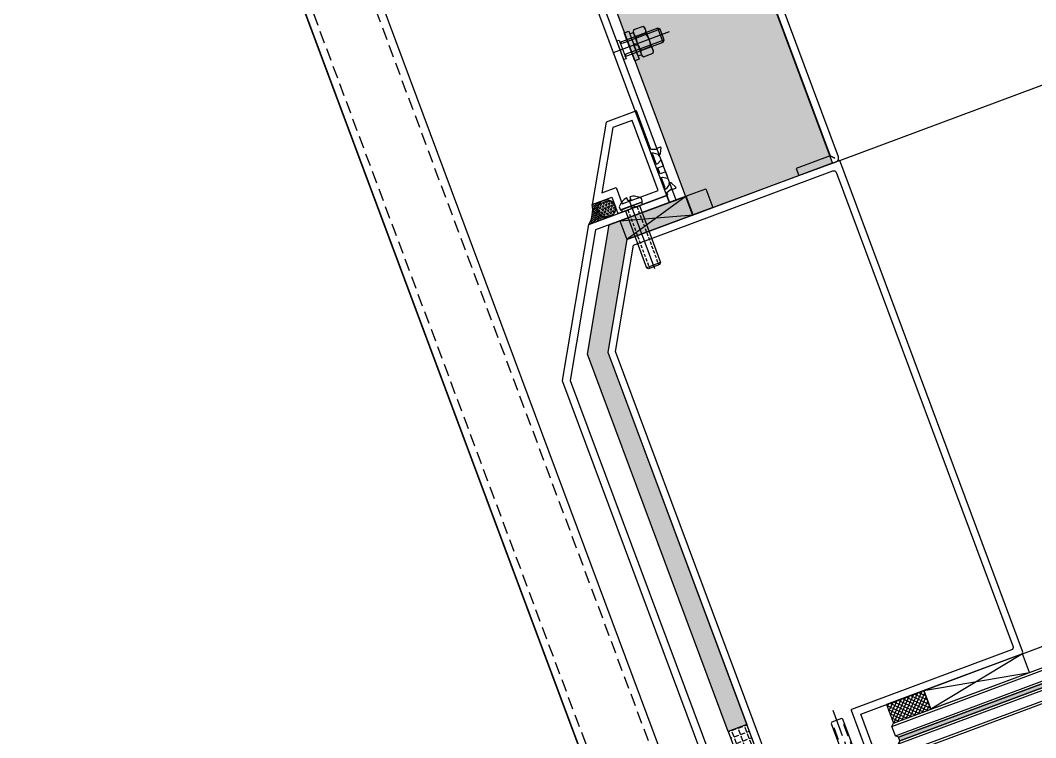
# Model space of a CAD drawing. Extents: x 12199666 to 24617114, y 1197707 to 2548648.
# Drawn here: x 12310641.5 to 12311048.4, y 1247132.4 to 1247420.1 of the extents above; entities that cross this region are included whole.
import ezdxf

# ---------------------------------------------------------------- set-up
doc = ezdxf.new("R2010")
doc.units = 0
doc.header["$LTSCALE"] = 10
doc.header["$MEASUREMENT"] = 0
for name, pattern in [('TX-PLAN-T1-F11$0$CENTER', [2, 1.25, -0.25, 0.25, -0.25]), ('TX-PLAN-T1-F11$0$CENTER-PISA', [11, 6, -2, 1, -2]), ('TX-PLAN-T1-F11$0$CENTER2', [1.125, 0.75, -0.125, 0.125, -0.125]), ('TX-PLAN-T1-F11$0$DASHED', [0.75, 0.5, -0.25]), ('TX-PLAN-T1-F11$0$HIDDEN', [0.375, 0.25, -0.125]), ('TX-PLAN-T1-F11$0$HIDDEN-PISA', [4.5, 2.5, -2])]:
    doc.linetypes.add(name, pattern=pattern)
doc.layers.add('TX-PLAN-T1-F11$0$_EDO-ALUMINIUM-SECTION', color=90, linetype='Continuous', lineweight=30)
doc.layers.add('TX-PLAN-T1-F11$0$幕墙线', color=114, linetype='Continuous', lineweight=30)
for name, color, linetype in [('TX-PLAN-T1-F11$0$AXIS', 3, 'Continuous'), ('TX-PLAN-T1-F11$0$F-Alum', 4, 'Continuous'), ('TX-PLAN-T1-F11$0$F-Bolt', 32, 'Continuous'), ('TX-PLAN-T1-F11$0$F-dashed line', 8, 'TX-PLAN-T1-F11$0$DASHED'), ('TX-PLAN-T1-F11$0$F-Glass', 5, 'Continuous'), ('TX-PLAN-T1-F11$0$F-Glazing', 8, 'Continuous'), ('TX-PLAN-T1-F11$0$F-Misc', 1, 'Continuous'), ('TX-PLAN-T1-F11$0$F-seslants', 8, 'Continuous'), ('TX-PLAN-T1-F11$0$F_MISC', 8, 'Continuous'), ('TX-PLAN-T1-F11$0$Hatch', 8, 'Continuous'), ('TX-PLAN-T1-F11$0$INSUL', 173, 'Continuous'), ('TX-PLAN-T1-F11$0$TC', 4, 'Continuous'), ('TX-PLAN-T1-F11$0$中心线', 1, 'TX-PLAN-T1-F11$0$CENTER2'), ('TX-PLAN-T1-F11$0$虚线', 8, 'TX-PLAN-T1-F11$0$HIDDEN'), ('TX-PLAN-T1-F11$0$螺栓钉类', 241, 'Continuous')]:
    doc.layers.add(name, color=color, linetype=linetype)
pattern_1 = [(30.016, (7246.2216, 83575.3152), (-1.37566501, 2.381185795), [2, -0.75]), (120.016, (7246.2216, 83575.3152), (-2.381185795, -1.37566501), [2, -0.75])]

# ---------------------------------------------------------------- blocks, each defined once
blk = doc.blocks.new('*U163')
at = {"linetype": 'Continuous'}
blk.add_hatch(color=4, dxfattribs=at).paths.add_polyline_path([(-14.04, 1), (-14.04, 715.15), (-15.56, 715.15), (-15.56, 1)])
at = {"color": 4, "linetype": 'Continuous'}
blk.add_lwpolyline([(-14.04, 1), (-14.04, 715.15), (-15.56, 715.15), (-15.56, 1)], close=True, dxfattribs=at)
at = {"layer": 'TX-PLAN-T1-F11$0$F-Glass'}
for points in [[(-21.56, 715.15), (-21.56, 1), (-20.56, 0), (-16.56, 0), (-15.56, 1), (-15.56, 715.15)], [(-14.04, 715.15), (-14.04, 1), (-13.04, 0), (-9.04, 0), (-8.04, 1), (-8.04, 715.15)]]:
    blk.add_lwpolyline(points, dxfattribs=at)
at = {"layer": 'TX-PLAN-T1-F11$0$TC', "color": 9, "linetype": 'Continuous'}
for p, q in [((-20.56, 0), (-20.56, 715.15)), ((-16.56, 0), (-16.56, 715.15)), ((-13.04, 0), (-13.04, 715.15)), ((-9.04, 0), (-9.04, 715.15))]:
    blk.add_line(p, q, dxfattribs=at)
blk = doc.blocks.new('*U162')
at = {"layer": 'TX-PLAN-T1-F11$0$F-Misc'}
blk.add_lwpolyline([(0, -8), (0, 0), (-42.21, 0), (-42.21, -8)], close=True, dxfattribs=at)
for points in [[(0, -8), (-42.21, 0)], [(-42.21, -8), (0, 0)]]:
    blk.add_lwpolyline(points, dxfattribs=at)
blk = doc.blocks.new('TX-PLAN-T1-F11$0$qertqtwet')
at = {"layer": 'TX-PLAN-T1-F11$0$F-Glazing'}
h = blk.add_hatch(dxfattribs=at)
h.set_pattern_fill('ANSI37', color=256, angle=270, style=0)
h.set_pattern_definition([(315, (-29614.423, -25731.6915), (1.122532, 1.122532), []), (45, (-29614.423, -25731.6915), (-1.122532, 1.122532), [])])
h.paths.add_polyline_path([(-29820.58, -22812.53), (-29818.81, -22812.53), (-29818.81, -22810.33, 0.323429), (-29824.23, -22816.97), (-29822.21, -22816.97, -0.118516), (-29821.24, -22812.93, -0.281861)])
h.paths.add_polyline_path([(-29822.21, -22816.97), (-29824.23, -22816.97, 0.356058), (-29818.81, -22824.47), (-29818.81, -22821.41), (-29820.58, -22821.41, -0.281861), (-29821.24, -22821.01, -0.118516)])
at = {"color": 8, "linetype": 'TX-PLAN-T1-F11$0$CENTER'}
blk.add_line((-29825.48, -22816.97, -46928.13), (-29754.65, -22816.97, -46928.13), dxfattribs=at)
blk.add_line((-29825.48, -22816.97, -46928.13), (-29754.65, -22816.97, -46928.13), dxfattribs=at)
at = {"color": 8, "linetype": 'TX-PLAN-T1-F11$0$DASHED'}
for p, q in [((-29818.81, -22814.89, -46928.13), (-29758.81, -22814.89, -46928.13)), ((-29818.81, -22814.89, -46928.13), (-29758.81, -22814.89, -46928.13)), ((-29818.81, -22819.05, -46928.13), (-29758.81, -22819.05, -46928.13)), ((-29818.81, -22819.05, -46928.13), (-29758.81, -22819.05, -46928.13))]:
    blk.add_line(p, q, dxfattribs=at)
blk.add_arc((-29816.92, -22817.4, -23464.07), 7.31, 104.9573, 255.0427)
at = {"layer": 'TX-PLAN-T1-F11$0$F-Bolt', "elevation": -46928.13}
blk.add_lwpolyline([(-29820.99, -22820.49, 0.209935), (-29819.32, -22821.47), (-29818.81, -22821.47), (-29818.81, -22812.47), (-29819.32, -22812.47, 0.209935), (-29820.99, -22813.45, 0.143384), (-29822.08, -22816.36), (-29820.8, -22816.36), (-29820.8, -22817.58), (-29822.08, -22817.58, 0.143384)], format="xyb", close=True, dxfattribs=at)
blk.add_lwpolyline([(-29820.99, -22820.49, 0.209935), (-29819.32, -22821.47), (-29818.81, -22821.47), (-29818.81, -22812.47), (-29819.32, -22812.47, 0.209935), (-29820.99, -22813.45, 0.143384), (-29822.08, -22816.36), (-29820.8, -22816.36), (-29820.8, -22817.58), (-29822.08, -22817.58, 0.143384)], format="xyb", close=True, dxfattribs=at)
blk.add_lwpolyline([(-29818.81, -22819.47), (-29759.23, -22819.47), (-29758.81, -22819.05), (-29758.81, -22814.89), (-29759.23, -22814.47), (-29818.81, -22814.47)], dxfattribs=at)
blk.add_lwpolyline([(-29818.81, -22819.47), (-29759.23, -22819.47), (-29758.81, -22819.05), (-29758.81, -22814.89), (-29759.23, -22814.47), (-29818.81, -22814.47)], dxfattribs=at)
blk = doc.blocks.new('*U177')
at = {"layer": 'TX-PLAN-T1-F11$0$中心线', "color": 1, "linetype": 'TX-PLAN-T1-F11$0$CENTER', "ltscale": 2.357948}
blk.add_line((0, 25.9), (0, -4.96), dxfattribs=at)
at = {"layer": 'TX-PLAN-T1-F11$0$虚线', "linetype": 'TX-PLAN-T1-F11$0$HIDDEN', "ltscale": 0.5}
for p, q in [((-1.95, 0), (-1.95, 25)), ((1.95, 0), (1.95, 25))]:
    blk.add_line(p, q, dxfattribs=at)
at = {"layer": 'TX-PLAN-T1-F11$0$螺栓钉类', "color": 241, "linetype": 'Continuous'}
for p, q in [((-2.41, 25), (-3, 24.41)), ((2.41, 25), (-2.41, 25)), ((2.41, 25), (3, 24.41)), ((3, 24.41), (-3, 24.41)), ((-3, 0), (-3, 24.41)), ((3, 0), (3, 24.41)), ((-0.91, -1), (0.53, 0)), ((0.24, -1), (1.69, 0))]:
    blk.add_line(p, q, dxfattribs=at)
blk.add_lwpolyline([(4.35, 0), (4.35, -1), (-4.35, -1), (-4.35, 0)], close=True, dxfattribs=at)
blk.add_lwpolyline([(-4.75, -1), (4.75, -1), (4.75, -2.32, -0.207256), (0.66, -4.66), (0.66, -3.38), (-0.66, -3.38), (-0.66, -4.66, -0.207256), (-4.75, -2.32)], format="xyb", close=True, dxfattribs=at)
blk = doc.blocks.new('*U178')
at = {"layer": 'TX-PLAN-T1-F11$0$F-Misc'}
blk.add_lwpolyline([(0, -8), (0, 0), (-28.35, 0), (-28.35, -8)], close=True, dxfattribs=at)
for points in [[(0, -8), (-28.35, 0)], [(-28.35, -8), (0, 0)]]:
    blk.add_lwpolyline(points, dxfattribs=at)
blk = doc.blocks.new('TX-PLAN-T1-F11$0$M6_Nut-3-flat-2')
at = {"color": 32}
for p, q in [((0.46, 2.89), (4.54, 2.89)), ((0.46, -2.89), (4.54, -2.89))]:
    blk.add_line(p, q, dxfattribs=at)
blk.add_lwpolyline([(0, -5), (0.45, -5.77), (4.55, -5.77), (5, -5), (5, 5), (4.55, 5.77), (0.45, 5.77), (0, 5)], close=True, dxfattribs=at)
at = {"color": 32, "flags": 128}
for points in [[(0.46, 5.77, 0.055442), (0.19, 5.29, 0.098699), (0, 4.33, 0.098696), (0.19, 3.37, 0.055655), (0.46, 2.89, 0.078858), (0, 0, 0.07907), (0.46, -2.89, 0.055442), (0.19, -3.37, 0.098699), (0, -4.33, 0.098696), (0.19, -5.29, 0.055655), (0.46, -5.77)], [(4.54, -5.77, 0.055441), (4.81, -5.29, 0.098699), (5, -4.33, 0.098699), (4.81, -3.37, 0.055653), (4.54, -2.89, 0.078857), (5, 0, 0.07907), (4.54, 2.89, 0.055441), (4.81, 3.37, 0.098699), (5, 4.33, 0.098699), (4.81, 5.29, 0.055653), (4.54, 5.77)]]:
    blk.add_lwpolyline(points, format="xyb", dxfattribs=at)
blk = doc.blocks.new('TX-PLAN-T1-F11$0$M6_Spring_Washer-flat-2')
at = {"color": 32}
for points in [[(0, 0.52), (1.5, 0.12), (1.5, 4.75), (0, 4.75)], [(1.5, -0.4), (1.5, -4.75), (0, -4.75), (0, 0)]]:
    blk.add_lwpolyline(points, close=True, dxfattribs=at)
blk = doc.blocks.new('TX-PLAN-T1-F11$0$M6_Flat_Washer-flat-2')
at = {"color": 32}
blk.add_lwpolyline([(0, 6), (1.9, 6), (1.9, -6), (0, -6)], close=True, dxfattribs=at)
blk = doc.blocks.new('TX-PLAN-T1-F11$0$M6x18_Stud_Bolt-flat-2')
at = {"color": 8, "linetype": 'TX-PLAN-T1-F11$0$HIDDEN-PISA'}
for p, q in [((1.75, 2.25), (1, 3)), ((18, 2.25), (1.75, 2.25)), ((17.25, -3), (17.25, 3)), ((1, -3), (1.75, -2.25)), ((1.75, -2.25), (18, -2.25))]:
    blk.add_line(p, q, dxfattribs=at)
at = {"color": 54}
blk.add_line((18, -2.25), (18, 2.25), dxfattribs=at)
blk.add_lwpolyline([(0, 4), (1, 4), (1, -4), (0, -4)], close=True, dxfattribs=at)
blk.add_lwpolyline([(1, -3), (17.25, -3), (18, -2.25), (18, 2.25), (17.25, 3), (1, 3)], dxfattribs=at)
at = {"layer": 'TX-PLAN-T1-F11$0$AXIS', "color": 8, "linetype": 'TX-PLAN-T1-F11$0$CENTER-PISA'}
blk.add_line((21, 0), (-3, 0), dxfattribs=at)
blk = doc.blocks.new('*U195')
at = {"layer": 'TX-PLAN-T1-F11$0$INSUL', "lineweight": 0}
h = blk.add_hatch(dxfattribs=at)
h.set_pattern_fill('岩棉', color=256, scale=60, style=0, pattern_type=2)
h.set_pattern_definition([(171.7889, (31.98, 119.4286), (-403.9210345, 60.0000015), [2.0005, -418.1072]), (146.90866, (33.7337, 118.2857), (-95.0402426, 60.000001), [2.0932, -437.4871]), (132.32733, (35.0349, 116.8571), (-106.920274, 119.9999995), [1.9323, -403.8515]), (114.797, (35.827, 115.143), (-23.76006, 60), [1.8884, -196.3933]), (91.62022, (35.8834, 113.1429), (-11.88003, 360), [2.0008, -418.1672]), (82.824825, (30.05657, 66.85714), (83.160209665, 659.99999822), [46.65104, -9750.0678]), (97.175175, (41.82346, 66.85714), (-83.16021149, 659.999997991), [46.65104, -9750.0678]), (88.37978, (35.9966, 113.1429), (11.880026, 360), [2.0008, -418.1672]), (65.203, (36.053, 115.143), (23.76006, 60), [1.8884, -196.3933]), (47.67267, (36.8452, 116.8571), (106.920274, 120), [1.9323, -403.8515]), (33.09134, (38.1463, 118.2857), (95.040242, 60.000002), [2.0932, -437.4871]), (8.2111, (39.9, 119.4286), (403.921035, 60), [2.0005, -418.1072]), (87.1662, (30, 65.7143), (11.880025, 180), [1.1443, -239.1496]), (103.9014, (30.283, 64.5714), (-47.520122, 180), [1.1773, -246.0642]), (111.6036, (30.735, 63.429), (-11.88003, 60), [1.2292, -63.304]), (122.76135, (31.4709, 62.2857), (-35.640092, 60), [1.359, -284.0386]), (138.29055, (32.4326, 61.4286), (-71.280182, 60.000001), [1.2883, -269.2446]), (152.0035, (33.5074, 60.8571), (-106.920275, 60), [1.2173, -254.4187]), (166.4772, (34.6954, 60.5714), (-237.600608, 60.000002), [1.2219, -255.3723]), (167.07075, (35.94, 60.2857), (-249.48064, 60), [1.277, -266.8823]), (12.92924, (35.94, 60.2857), (249.48064, 60), [1.277, -266.8823]), (13.5228, (37.1846, 60.5714), (237.600609, 60), [1.2219, -255.3723]), (27.9965, (38.3726, 60.8571), (118.800303, 60.000002), [1.2173, -254.4187]), (41.70945, (39.4475, 61.4286), (71.280181, 60.000002), [1.2883, -269.2446]), (57.23865, (40.4092, 62.2857), (118.800303, 180.000001), [1.359, -284.0386]), (68.3964, (41.145, 63.429), (11.88003, 60), [1.2292, -63.304]), (76.0986, (41.5972, 64.5714), (11.88003, 60), [1.1773, -246.0642]), (92.8338, (41.88, 65.7143), (-11.88003, 180), [1.1443, -239.1496])])
h.paths.add_polyline_path([(0, 0), (429.97, 0), (429.97, 60), (0, 60)])
at = {"layer": 'TX-PLAN-T1-F11$0$INSUL'}
blk.add_lwpolyline([(0, 0), (429.97, 0), (429.97, 60), (0, 60)], close=True, dxfattribs=at)
blk = doc.blocks.new('TX-PLAN-T1-F11$0$A$C6BF074A9')
at = {"layer": 'TX-PLAN-T1-F11$0$F-Alum', "flags": 128}
blk.add_lwpolyline([(-176.79, 303.48), (101.67, -178.52), (103.72, -179.07), (101.67, -178.52), (89.11, -185.78), (90.62, -188.37), (104.47, -180.37), (104.47, -180.37, 0.022806), (104.58, -180.3, 0.021818), (104.69, -180.21, 0.034754), (104.84, -180.07, 0.036571), (104.97, -179.9, 0.043988), (105.1, -179.66, 0.052185), (105.19, -179.37, 0.082496), (105.21, -178.88, 0.098696), (105.02, -178.32), (-174.94, 306.28, 0.000002)], format="xyb", dxfattribs=at)
at = {"layer": 'TX-PLAN-T1-F11$0$F-Alum'}
blk.add_lwpolyline([(41.16, -207.71), (43.75, -206.21), (-210.4, 233.71), (-212.99, 232.21)], close=True, dxfattribs=at)
at = {"layer": 'TX-PLAN-T1-F11$0$F_MISC', "ltscale": 18000, "extrusion": (6.80052e-07, -9.06782e-07, -1), "xscale": -1, "rotation": 239.9840001645362}
blk.add_blockref('*U195', (-103.17, -181.12, 0), dxfattribs=at)
at = {"layer": 'TX-PLAN-T1-F11$0$F_MISC', "rotation": 30.01599997489868}
for name, p in [('TX-PLAN-T1-F11$0$M6x18_Stud_Bolt-flat-2', (11.7, -150.72)), ('TX-PLAN-T1-F11$0$M6_Nut-3-flat-2', (18.1, -147.01)), ('TX-PLAN-T1-F11$0$M6_Flat_Washer-flat-2', (15.16, -148.71)), ('TX-PLAN-T1-F11$0$M6_Spring_Washer-flat-2', (16.8, -147.76))]:
    blk.add_blockref(name, p, dxfattribs=at)
blk = doc.blocks.new('*U193')
at = {"layer": 'TX-PLAN-T1-F11$0$F-seslants'}
h = blk.add_hatch(dxfattribs=at)
h.set_pattern_fill('ANSI37', color=256, scale=10, angle=30.016)
h.set_pattern_definition([(75.016, (3490.5444, 60834.2284), (-1.20749758, 0.323186622), []), (165.016, (3490.5444, 60834.2284), (-0.323186622, -1.20749758), [])])
h.paths.add_polyline_path([(469.79, -538.54), (455.94, -546.55), (459.94, -553.47), (473.8, -545.47)])
at = {"layer": 'TX-PLAN-T1-F11$0$Hatch'}
h = blk.add_hatch(dxfattribs=at)
h.set_pattern_fill('ANGLE', color=256, scale=10, angle=30.016)
h.set_pattern_definition(pattern_1)
h.paths.add_polyline_path([(350.23, -354.68), (354.25, -361.66), (322.39, -380.07), (322.39, -425.9), (402.06, -563.8), (395.13, -567.8), (314.39, -428.05), (314.4, -375.44), (343.33, -358.73), (343.39, -358.64)])
h = blk.add_hatch(dxfattribs=at)
h.set_pattern_fill('ANSI36', color=256, scale=5)
h.set_pattern_definition([(45, (51659.1501, 73373.31156), (0.3314563037, 1.21533978), [1.5625, -0.3125, 0, -0.3125])])
h.paths.add_polyline_path([(313.63, -372.38, -0.529395), (308.81, -369.1, -0.249349), (310.36, -366.18), (306.35, -368.5, -0.171245), (306.35, -376.59)])
h = blk.add_hatch(dxfattribs=at)
h.set_pattern_fill('HEX', color=256, scale=3)
h.set_pattern_definition([(0, (51659.1501, 73373.31156), (0, 0.649519053), [0.375, -0.75]), (120, (51659.1501, 73373.31156), (-0.5625, -0.3247595264), [0.375, -0.75]), (60, (51659.5251, 73373.31156), (-0.5625, 0.3247595264), [0.375, -0.75])])
h.paths.add_polyline_path([(315.86, -369.1, 0.088139), (315.64, -367.89), (315.04, -366.84, 0.345072), (310.79, -365.94), (310.36, -366.18, 0.249349), (308.81, -369.1, 0.529395), (313.63, -372.38), (314.52, -371.86, 0.22882)])
h = blk.add_hatch(dxfattribs=at)
h.set_pattern_fill('ANGLE', color=256, scale=10, angle=30.016)
h.set_pattern_definition(pattern_1)
h.paths.add_polyline_path([(395.13, -567.8), (414.1, -600.64), (433.95, -589.16), (429.95, -582.23), (417.03, -589.71), (402.06, -563.8)])
at = {"layer": 'TX-PLAN-T1-F11$0$F-Alum'}
for p, q in [((401.16, -334.56), (968.83, -6.6)), ((506.34, -517.43), (1074.01, -189.47))]:
    blk.add_line(p, q, dxfattribs=at)
at = {"layer": 'TX-PLAN-T1-F11$0$F-Alum', "flags": 128}
for points in [[(53.01, -31.8), (390.07, -615.22)], [(27.04, -46.81), (364.1, -630.23)]]:
    blk.add_lwpolyline(points, dxfattribs=at)
blk.add_lwpolyline([(317.08, -370.38), (335.58, -359.69), (335.03, -358.73), (336.21, -357.32, -0.007805), (336.22, -357.31, -0.034751), (336.24, -357.29, -0.021821), (336.25, -357.28, -0.022804), (336.27, -357.27, -0.022806), (336.28, -357.27, -0.021818), (336.3, -357.26, -0.034754), (336.32, -357.25, -0.036571), (336.35, -357.25, -0.043988), (336.39, -357.25, -0.052185), (336.43, -357.26, -0.082496), (336.49, -357.29, -0.01122), (336.49, -357.29), (336.51, -357.31, 0.011219), (336.52, -357.31, 0.082497), (336.57, -357.34, 0.052186), (336.61, -357.35, 0.043988), (336.65, -357.35, 0.036572), (336.68, -357.35, 0.034752), (336.7, -357.34, 0.02182), (336.72, -357.33, 0.022699), (336.74, -357.33), (338.21, -356.47, 0.000105), (338.21, -356.47, 0.022806), (338.23, -356.46, 0.021821), (338.24, -356.45, 0.034751), (338.26, -356.43, 0.036571), (338.28, -356.41, 0.043988), (338.29, -356.38, 0.052185), (338.31, -356.34, 0.082496), (338.31, -356.27, 0.098699), (338.28, -356.2, 0.098699), (338.23, -356.14, 0.010598), (338.23, -356.14), (336.23, -354.74, 0.071836), (336.18, -354.71, 0.052185), (336.14, -354.7, 0.043988), (336.1, -354.7, 0.006723), (336.1, -354.7), (335.47, -354.76, 0.044577), (335.43, -354.75, 0.043988), (335.39, -354.75, 0.036571), (335.36, -354.75, 0.034754), (335.33, -354.76, 0.021818), (335.32, -354.77, 0.022806), (335.3, -354.78, 0.022804), (335.29, -354.79, 0.021821), (335.27, -354.8, 0.034751), (335.25, -354.82, 0.036571), (335.23, -354.84, 0.043988), (335.21, -354.87, 0.052187), (335.2, -354.92, 0.082496), (335.2, -354.98, 0.098696), (335.23, -355.06, 0.098699), (335.28, -355.12, 0.02694), (335.3, -355.13, -0.026252), (335.32, -355.14, -0.082496), (335.38, -355.17, -0.098699), (335.43, -355.23, -0.098699), (335.45, -355.3, -0.082496), (335.45, -355.37, -0.052185), (335.44, -355.41, -0.007261), (335.44, -355.41), (334.59, -357.23), (334.38, -357.48, -0.007804), (334.38, -357.48, -0.034751), (334.36, -357.5, -0.021821), (334.34, -357.51, -0.022806), (334.33, -357.52, -0.022804), (334.31, -357.53, -0.021821), (334.3, -357.54, -0.034751), (334.27, -357.55, -0.036571), (334.24, -357.55, -0.043988), (334.21, -357.55, -0.052185), (334.16, -357.54, -0.082499), (334.11, -357.51, -0.098699), (334.05, -357.45, -0.065648), (334.03, -357.4), (333.85, -356.71, 0.065543), (333.83, -356.66), (333.83, -356.66), (331.98, -353.45, -0.09859), (331.95, -353.38, -0.082496), (331.95, -353.32, -0.052187), (331.97, -353.28, -0.043988), (331.98, -353.24, -0.036571), (332, -353.22, -0.034751), (332.02, -353.2, -0.021821), (332.03, -353.19, -0.022804), (332.05, -353.18, -0.000107), (332.05, -353.18), (332.32, -353.02), (334.27, -353.02, 0.015096), (334.28, -353.02, 0.036571), (334.31, -353.02, 0.034751), (334.34, -353.01, 0.021821), (334.35, -353.01, 0.022804), (334.37, -353, 0.022806), (334.38, -352.99, 0.021821), (334.4, -352.98, 0.034751), (334.42, -352.96, 0.036571), (334.44, -352.93, 0.043988), (334.45, -352.9, 0.052185), (334.46, -352.86, 0.082496), (334.47, -352.8, 0.098592), (334.44, -352.72), (333.26, -350.67), (331.09, -351.92), (329.81, -349.7), (331.97, -348.45), (330.79, -346.4, 0.098592), (330.74, -346.34, 0.082496), (330.68, -346.31, 0.052185), (330.64, -346.3, 0.043988), (330.6, -346.3, 0.036571), (330.57, -346.3, 0.034751), (330.55, -346.31, 0.021821), (330.53, -346.32, 0.022806), (330.51, -346.32, 0.022804), (330.5, -346.33, 0.021821), (330.48, -346.34, 0.034751), (330.46, -346.36, 0.036571), (330.45, -346.39, 0.015096), (330.44, -346.4), (329.47, -348.08), (329.2, -348.24, -0.000107), (329.2, -348.24, -0.022804), (329.18, -348.25, -0.021821), (329.16, -348.26, -0.034751), (329.14, -348.26, -0.036571), (329.11, -348.27, -0.043988), (329.07, -348.27, -0.052187), (329.03, -348.26, -0.082496), (328.97, -348.23, -0.09859), (328.92, -348.17), (327.07, -344.96), (327.07, -344.96, 0.065543), (327.04, -344.92), (326.53, -344.41, -0.065648), (326.5, -344.37, -0.098699), (326.47, -344.3, -0.082499), (326.48, -344.23, -0.052185), (326.49, -344.19, -0.043988), (326.5, -344.16, -0.036571), (326.52, -344.14, -0.034751), (326.54, -344.12, -0.021821), (326.56, -344.11, -0.022804), (326.57, -344.1, -0.022806), (326.59, -344.09, -0.021821), (326.6, -344.08, -0.034751), (326.63, -344.08, -0.007804), (326.64, -344.07), (326.95, -344.02), (328.95, -344.19, -0.007261), (328.96, -344.19, -0.052185), (329, -344.2, -0.082496), (329.06, -344.23, -0.098699), (329.11, -344.29, -0.098699), (329.13, -344.37, -0.082496), (329.13, -344.43, -0.026252), (329.13, -344.45, 0.02694), (329.13, -344.47, 0.098699), (329.15, -344.55, 0.098696), (329.21, -344.61, 0.082496), (329.27, -344.64, 0.052187), (329.31, -344.65, 0.043988), (329.35, -344.65, 0.036571), (329.38, -344.65, 0.034751), (329.4, -344.64, 0.021821), (329.42, -344.64, 0.022804), (329.44, -344.63, 0.022806), (329.45, -344.62, 0.021818), (329.47, -344.61, 0.034754), (329.49, -344.59, 0.036571), (329.51, -344.56, 0.043988), (329.52, -344.53, 0.044577), (329.54, -344.49), (329.9, -343.98, 0.006723), (329.9, -343.97, 0.043988), (329.92, -343.94, 0.052185), (329.93, -343.9, 0.071836), (329.93, -343.84), (329.72, -341.41, 0.010598), (329.72, -341.41, 0.098699), (329.69, -341.33, 0.098699), (329.64, -341.27, 0.082496), (329.58, -341.24, 0.052185), (329.54, -341.23, 0.043988), (329.51, -341.23, 0.036571), (329.48, -341.24, 0.034751), (329.45, -341.24, 0.021821), (329.44, -341.25, 0.022806), (329.42, -341.26, 0.000105), (329.42, -341.26), (327.95, -342.11, 0.022699), (327.93, -342.12, 0.02182), (327.92, -342.13, 0.034752), (327.9, -342.15, 0.036572), (327.88, -342.17, 0.043988), (327.86, -342.2, 0.052186), (327.85, -342.24, 0.082497), (327.85, -342.31, 0.011219), (327.85, -342.32), (327.85, -342.34, -0.01122), (327.85, -342.34, -0.082496), (327.85, -342.41, -0.052185), (327.84, -342.45, -0.043988), (327.82, -342.48, -0.036571), (327.8, -342.5, -0.034754), (327.79, -342.52, -0.021818), (327.77, -342.53, -0.022806), (327.76, -342.54, -0.022804), (327.74, -342.55, -0.021821), (327.72, -342.56, -0.034751), (327.7, -342.57, -0.007805), (327.69, -342.57), (325.87, -342.89), (317.55, -328.48), (306.35, -334.96), (306.35, -368.5), (313.58, -364.32)], format="xyb", close=True, dxfattribs=at)
blk.add_lwpolyline([(318.18, -366.28), (331.51, -358.58), (316.45, -332.58), (309.34, -336.69), (309.34, -363.31), (314.68, -360.22)], close=True, dxfattribs=at)
at = {"layer": 'TX-PLAN-T1-F11$0$F-Alum'}
for points in [[(455.47, -567.77), (455.47, -567.77), (446.4, -552.06), (505.83, -517.73, 0.414214), (506.19, -516.36), (401.16, -334.56), (322.39, -380.07)], [(439.37, -573.33), (418.12, -585.61), (325.39, -425.1), (325.39, -381.8), (399.2, -339.16, -0.414214), (400.56, -339.52), (502.09, -515.26, -0.414214), (501.73, -516.63), (442.47, -550.86, 0.414214), (442.4, -551.14), (451.25, -566.47)], [(309.35, -439.5), (405.35, -605.69), (437.15, -587.32), (438.65, -589.92), (435.19, -591.92), (435.19, -591.92), (404.26, -609.79), (306.48, -440.54, -0.131724), (306.35, -440.04), (306.35, -376.59), (335.2, -359.92), (336.7, -362.51), (309.35, -378.32), (309.35, -439.5)]]:
    blk.add_lwpolyline(points, format="xyb", dxfattribs=at)
blk.add_lwpolyline([(322.39, -380.07), (322.39, -425.9), (405.99, -570.61)], dxfattribs=at)
at = {"layer": 'TX-PLAN-T1-F11$0$F-dashed line', "flags": 128}
for points in [[(50.28, -33.38), (387.33, -616.8)], [(29.58, -45.34), (366.63, -628.76)]]:
    blk.add_lwpolyline(points, dxfattribs=at)
at = {"layer": 'TX-PLAN-T1-F11$0$F-seslants'}
blk.add_lwpolyline([(469.79, -538.54), (455.94, -546.55), (459.94, -553.47), (473.8, -545.47)], close=True, dxfattribs=at)
at = {"layer": 'TX-PLAN-T1-F11$0$Hatch'}
for points in [[(350.23, -354.68), (354.25, -361.66), (322.39, -380.07), (322.39, -425.9), (402.06, -563.8), (395.13, -567.8), (314.39, -428.05), (314.4, -375.44), (343.33, -358.73), (343.39, -358.64), (350.23, -354.68), (350.23, -354.68)], [(395.13, -567.8), (414.1, -600.64), (433.95, -589.16), (429.95, -582.23), (417.03, -589.71), (402.06, -563.8), (395.13, -567.8)]]:
    blk.add_lwpolyline(points, dxfattribs=at)
blk.add_circle((312.33, -369.1), 3.52, dxfattribs=at)
blk.add_arc((294.89, -372.54), 12.15, 340.5653, 19.4347, dxfattribs=at)
blk.add_blockref('TX-PLAN-T1-F11$0$A$C6BF074A9', (295.39, -154.94))
at = {"layer": 'TX-PLAN-T1-F11$0$F_MISC', "xscale": -1}
for name, p, rotation in [('*U163', (455.05, -547.01), 300.0159999954287), ('*U177', (322.44, -367.29), 210.0160000257106)]:
    blk.add_blockref(name, p, dxfattribs=dict(at, rotation=rotation))
at = {"layer": 'TX-PLAN-T1-F11$0$F_MISC'}
for name, p, rotation in [('*U178', (322.39, -380.07), 210.0159999954284), ('*U162', (473.8, -545.47), 210.0159999954284), ('TX-PLAN-T1-F11$0$qertqtwet', (-34206.13, 13797.6, 46928.13), 120.0159999954234)]:
    blk.add_blockref(name, p, dxfattribs=dict(at, rotation=rotation))
blk = doc.blocks.new('TX-PLAN-T1-F11$0$A$C21521A5F')
at = {"rotation": 90}
blk.add_blockref('*U193', (388.72, 13760.22, 0), dxfattribs=at)
blk = doc.blocks.new('TX-PLAN-T1-F11$0$标准层幕墙0118')
at = {"color": 3, "rotation": 270}
blk.add_blockref('TX-PLAN-T1-F11$0$A$C21521A5F', (4239.78, -661.28, 0), dxfattribs=at)
blk = doc.blocks.new('TX-PLAN-T1-F11')
at = {"layer": 'TX-PLAN-T1-F11$0$幕墙线'}
blk.add_lwpolyline([(12320853.42, 1246069.46), (12319874.16, 1245556.94), (12319504.52, 1246263.29), (12318287.46, 1245809.71), (12318025.42, 1246512.84), (12316808.36, 1246059.26), (12316546.32, 1246762.38), (12315329.27, 1246308.8), (12315067.23, 1247011.92), (12313850.17, 1246558.34), (12313588.13, 1247261.47), (12312371.07, 1246807.89), (12312109.03, 1247511.01), (12310891.98, 1247057.43), (12310629.93, 1247760.55), (12309412.88, 1247306.97), (12309150.84, 1248010.1), (12307933.78, 1247556.52), (12307671.74, 1248259.64), (12306454.69, 1247806.06), (12306192.64, 1248509.18), (12304975.59, 1248055.6), (12304713.55, 1248758.73), (12303496.49, 1248305.15)], dxfattribs=at)
at = {"layer": 'TX-PLAN-T1-F11$0$_EDO-ALUMINIUM-SECTION', "rotation": 350.4236156863823}
blk.add_blockref('TX-PLAN-T1-F11$0$标准层幕墙0118', (12293055.45, 1251790.44), dxfattribs=at)

msp = doc.modelspace()

# ---------------------------------------------------------------- block references
msp.add_blockref('TX-PLAN-T1-F11', (0, 0))

doc.saveas('drawing.dxf')
